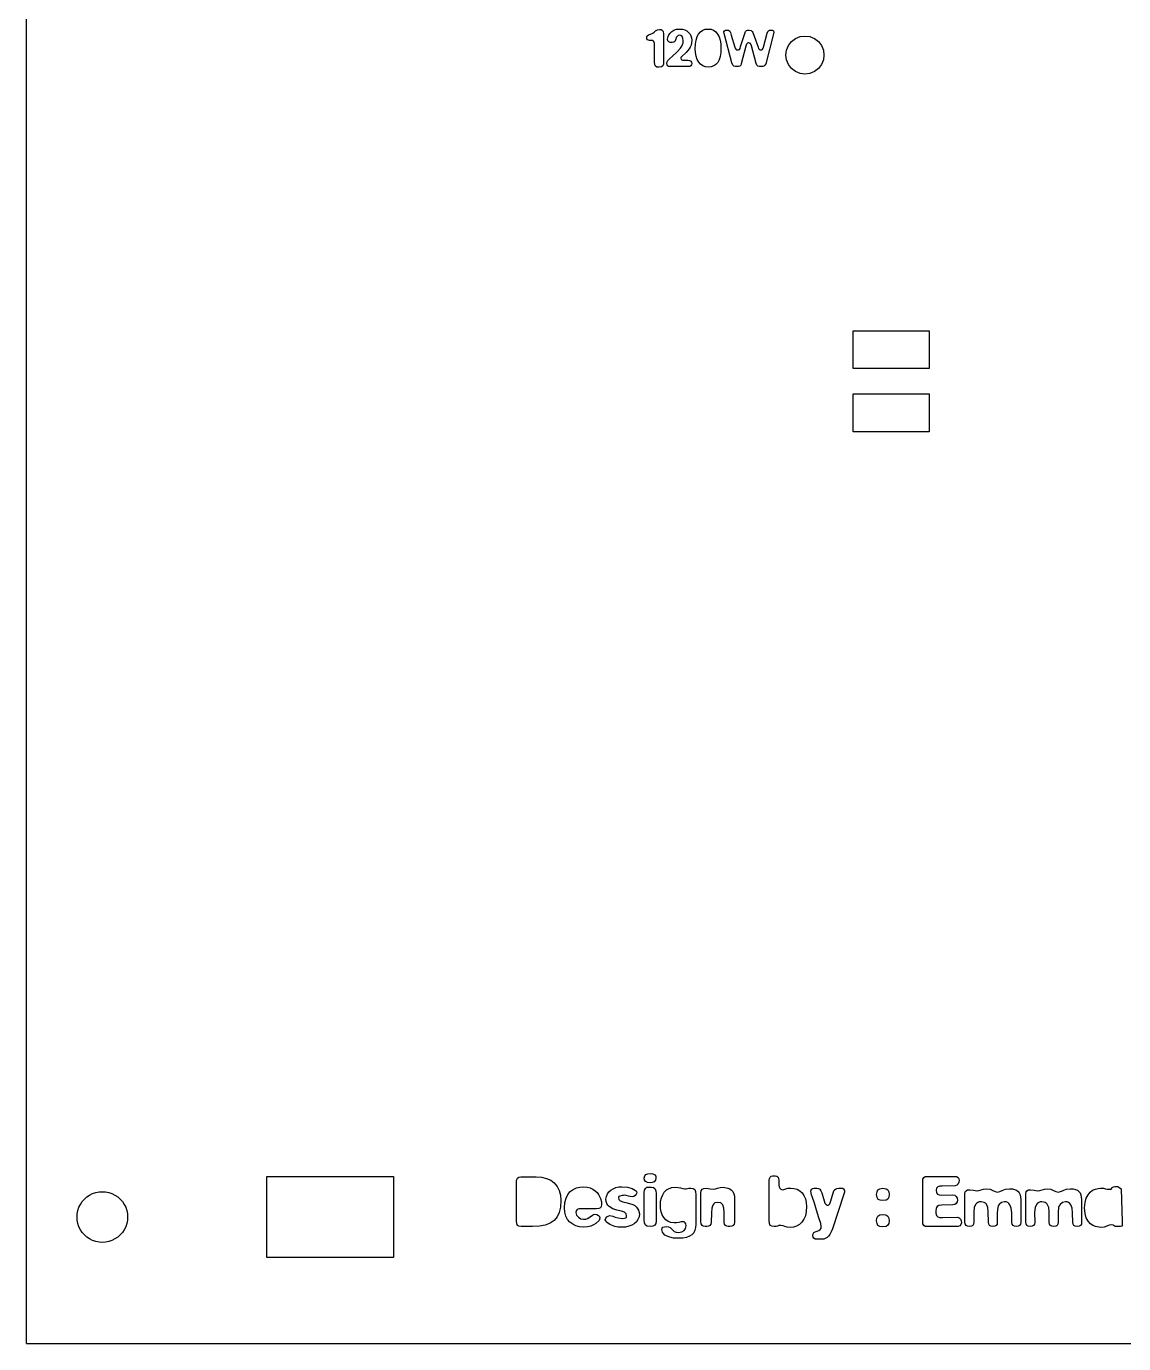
# Model space of a CAD drawing. Header units: metres. Extents: x 641 to 1235, y -1361 to -1021.
# Drawn here: x 663.9 to 750.5, y -1361 to -1257 of the extents above; entities that cross this region are included whole.
import ezdxf

# ---------------------------------------------------------------- set-up
doc = ezdxf.new("R2010")
doc.units = ezdxf.units.M

msp = doc.modelspace()

# ---------------------------------------------------------------- linework, layer by layer
at = {"layer": 'COMPONENT0'}
for p, q in [((702.58, -1348.22, 0), (702.6, -1348.07, 0)), ((702.58, -1351.35, 0), (702.58, -1348.22, 0)), ((702.6, -1348.07, 0), (702.66, -1347.96, 0)), ((702.66, -1347.96, 0), (702.76, -1347.89, 0)), ((702.76, -1347.89, 0), (702.91, -1347.87, 0)), ((702.91, -1347.87, 0), (704.12, -1347.87, 0)), ((704.12, -1347.87, 0), (704.56, -1347.9, 0)), ((704.56, -1347.9, 0), (704.95, -1347.99, 0)), ((704.95, -1347.99, 0), (705.28, -1348.14, 0)), ((705.28, -1348.14, 0), (705.56, -1348.35, 0)), ((712.67, -1347.97, 0), (712.7, -1347.79, 0)), ((712.69, -1348.11, 0), (712.67, -1347.97, 0)), ((712.77, -1348.23, 0), (712.69, -1348.11, 0)), ((712.7, -1347.79, 0), (712.8, -1347.68, 0)), ((712.91, -1348.3, 0), (712.77, -1348.23, 0)), ((712.8, -1347.68, 0), (712.95, -1347.62, 0)), ((712.95, -1347.62, 0), (713.12, -1347.6, 0)), ((713.12, -1347.6, 0), (713.34, -1347.62, 0)), ((713.46, -1348.25, 0), (713.3, -1348.31, 0)), ((713.34, -1347.62, 0), (713.49, -1347.7, 0)), ((713.56, -1348.14, 0), (713.46, -1348.25, 0)), ((713.49, -1347.7, 0), (713.57, -1347.81, 0)), ((713.59, -1347.95, 0), (713.56, -1348.14, 0)), ((713.57, -1347.81, 0), (713.59, -1347.95, 0)), ((722.53, -1348.14, 0), (722.55, -1348, 0)), ((722.53, -1351.32, 0), (722.53, -1348.14, 0)), ((722.55, -1348, 0), (722.6, -1347.88, 0)), ((722.6, -1347.88, 0), (722.69, -1347.81, 0)), ((722.69, -1347.81, 0), (722.82, -1347.78, 0)), ((722.82, -1347.78, 0), (723.01, -1347.78, 0)), ((723.01, -1347.78, 0), (723.13, -1347.8, 0)), ((723.13, -1347.8, 0), (723.22, -1347.87, 0)), ((723.22, -1347.87, 0), (723.28, -1347.98, 0)), ((723.28, -1347.98, 0), (723.3, -1348.14, 0)), ((723.3, -1348.14, 0), (723.3, -1348.53, 0)), ((734.66, -1348.21, 0), (734.68, -1348.04, 0)), ((734.66, -1351.39, 0), (734.66, -1348.21, 0)), ((734.68, -1348.04, 0), (734.75, -1347.92, 0)), ((734.75, -1347.92, 0), (734.85, -1347.85, 0)), ((734.85, -1347.85, 0), (735, -1347.83, 0)), ((735, -1347.83, 0), (737.18, -1347.83, 0)), ((737.18, -1347.83, 0), (737.34, -1347.85, 0)), ((737.34, -1347.85, 0), (737.45, -1347.91, 0)), ((737.45, -1347.91, 0), (737.51, -1348.01, 0)), ((737.51, -1348.01, 0), (737.54, -1348.14, 0)), ((737.54, -1348.14, 0), (737.52, -1348.29, 0)), ((705.56, -1348.35, 0), (705.79, -1348.62, 0)), ((705.79, -1348.62, 0), (705.95, -1348.95, 0)), ((705.95, -1348.95, 0), (706.04, -1349.32, 0)), ((706.04, -1349.32, 0), (706.07, -1349.74, 0)), ((706.49, -1349.54, 0), (706.64, -1349.26, 0)), ((706.64, -1349.26, 0), (706.82, -1349.03, 0)), ((706.82, -1349.03, 0), (707.05, -1348.86, 0)), ((707.05, -1348.86, 0), (707.3, -1348.74, 0)), ((707.3, -1348.74, 0), (707.57, -1348.68, 0)), ((707.57, -1348.68, 0), (707.85, -1348.65, 0)), ((707.85, -1348.65, 0), (708.15, -1348.67, 0)), ((708.15, -1348.67, 0), (708.4, -1348.74, 0)), ((708.4, -1348.74, 0), (708.61, -1348.84, 0)), ((708.61, -1348.84, 0), (708.79, -1348.96, 0)), ((708.79, -1348.96, 0), (708.94, -1349.1, 0)), ((708.94, -1349.1, 0), (709.05, -1349.26, 0)), ((709.05, -1349.26, 0), (709.2, -1349.57, 0)), ((709.67, -1349.42, 0), (709.75, -1349.22, 0)), ((709.75, -1349.22, 0), (709.87, -1349.05, 0)), ((709.87, -1349.05, 0), (710.03, -1348.91, 0)), ((710.03, -1348.91, 0), (710.22, -1348.8, 0)), ((710.22, -1348.8, 0), (710.43, -1348.72, 0)), ((710.43, -1348.72, 0), (710.66, -1348.66, 0)), ((710.66, -1348.66, 0), (710.9, -1348.65, 0)), ((710.9, -1348.65, 0), (711.34, -1348.69, 0)), ((711.07, -1349.32, 0), (711.01, -1349.33, 0)), ((711.24, -1349.35, 0), (711.07, -1349.32, 0)), ((711.34, -1348.69, 0), (711.72, -1348.79, 0)), ((711.72, -1348.79, 0), (711.97, -1348.94, 0)), ((712.03, -1349.24, 0), (711.95, -1349.34, 0)), ((711.97, -1348.94, 0), (712.05, -1349.03, 0)), ((712.07, -1349.12, 0), (712.03, -1349.24, 0)), ((712.05, -1349.03, 0), (712.07, -1349.12, 0)), ((712.67, -1349.09, 0), (712.69, -1348.91, 0)), ((712.67, -1351.28, 0), (712.67, -1349.09, 0)), ((712.69, -1348.91, 0), (712.76, -1348.78, 0)), ((712.76, -1348.78, 0), (712.88, -1348.69, 0)), ((712.88, -1348.69, 0), (713.02, -1348.67, 0)), ((713.12, -1348.33, 0), (712.91, -1348.3, 0)), ((713.02, -1348.67, 0), (713.23, -1348.67, 0)), ((713.3, -1348.31, 0), (713.12, -1348.33, 0)), ((713.23, -1348.67, 0), (713.39, -1348.7, 0)), ((713.39, -1348.7, 0), (713.51, -1348.79, 0)), ((713.51, -1348.79, 0), (713.58, -1348.96, 0)), ((713.58, -1348.96, 0), (713.61, -1349.18, 0)), ((713.61, -1349.18, 0), (713.61, -1351.37, 0)), ((714.02, -1349.52, 0), (714.12, -1349.28, 0)), ((714.12, -1349.28, 0), (714.25, -1349.07, 0)), ((714.25, -1349.07, 0), (714.41, -1348.9, 0)), ((714.41, -1348.9, 0), (714.62, -1348.78, 0)), ((714.62, -1348.78, 0), (714.85, -1348.7, 0)), ((714.85, -1348.7, 0), (715.12, -1348.67, 0)), ((715.12, -1348.67, 0), (715.34, -1348.7, 0)), ((715.34, -1348.7, 0), (715.54, -1348.74, 0)), ((715.54, -1348.74, 0), (715.72, -1348.79, 0)), ((715.72, -1348.79, 0), (715.87, -1348.81, 0)), ((715.87, -1348.81, 0), (715.98, -1348.8, 0)), ((715.98, -1348.8, 0), (716.08, -1348.78, 0)), ((716.08, -1348.78, 0), (716.19, -1348.76, 0)), ((716.19, -1348.76, 0), (716.34, -1348.75, 0)), ((716.34, -1348.75, 0), (716.53, -1348.78, 0)), ((716.53, -1348.78, 0), (716.65, -1348.86, 0)), ((716.65, -1348.86, 0), (716.71, -1349.02, 0)), ((716.71, -1349.02, 0), (716.73, -1349.28, 0)), ((716.73, -1349.28, 0), (716.73, -1351.6, 0)), ((717.14, -1349.11, 0), (717.16, -1348.96, 0)), ((717.14, -1351.43, 0), (717.14, -1349.11, 0)), ((717.16, -1348.96, 0), (717.24, -1348.85, 0)), ((717.24, -1348.85, 0), (717.37, -1348.79, 0)), ((717.37, -1348.79, 0), (717.55, -1348.76, 0)), ((717.55, -1348.76, 0), (717.86, -1348.81, 0)), ((717.86, -1348.81, 0), (718.12, -1348.85, 0)), ((718.12, -1348.85, 0), (718.3, -1348.82, 0)), ((718.3, -1348.82, 0), (718.46, -1348.77, 0)), ((718.46, -1348.77, 0), (718.65, -1348.72, 0)), ((718.65, -1348.72, 0), (718.91, -1348.69, 0)), ((718.91, -1348.69, 0), (719.27, -1348.75, 0)), ((719.27, -1348.75, 0), (719.42, -1348.81, 0)), ((719.42, -1348.81, 0), (719.55, -1348.91, 0)), ((719.55, -1348.91, 0), (719.66, -1349.03, 0)), ((719.66, -1349.03, 0), (719.74, -1349.2, 0)), ((719.74, -1349.2, 0), (719.78, -1349.4, 0)), ((723.3, -1348.53, 0), (723.32, -1348.65, 0)), ((723.32, -1348.65, 0), (723.37, -1348.77, 0)), ((723.37, -1348.77, 0), (723.44, -1348.85, 0)), ((723.44, -1348.85, 0), (723.55, -1348.88, 0)), ((723.55, -1348.88, 0), (723.69, -1348.86, 0)), ((723.69, -1348.86, 0), (723.84, -1348.82, 0)), ((723.84, -1348.82, 0), (724.01, -1348.77, 0)), ((724.01, -1348.77, 0), (724.23, -1348.75, 0)), ((724.23, -1348.75, 0), (724.49, -1348.78, 0)), ((724.49, -1348.78, 0), (724.73, -1348.85, 0)), ((724.73, -1348.85, 0), (724.95, -1348.97, 0)), ((724.95, -1348.97, 0), (725.13, -1349.13, 0)), ((725.13, -1349.13, 0), (725.28, -1349.34, 0)), ((725.83, -1349, 0), (725.87, -1348.85, 0)), ((725.88, -1349.29, 0), (725.83, -1349, 0)), ((725.87, -1348.85, 0), (725.97, -1348.78, 0)), ((725.95, -1349.5, 0), (725.88, -1349.29, 0)), ((725.97, -1348.78, 0), (726.09, -1348.76, 0)), ((726.09, -1348.76, 0), (726.3, -1348.76, 0)), ((726.3, -1348.76, 0), (726.43, -1348.78, 0)), ((726.43, -1348.78, 0), (726.54, -1348.85, 0)), ((726.54, -1348.85, 0), (726.62, -1348.97, 0)), ((726.62, -1348.97, 0), (726.68, -1349.13, 0)), ((726.68, -1349.13, 0), (726.88, -1349.77, 0)), ((727.4, -1349.76, 0), (727.62, -1349.06, 0)), ((728.46, -1349.16, 0), (727.53, -1351.97, 0)), ((727.62, -1349.06, 0), (727.67, -1348.93, 0)), ((727.67, -1348.93, 0), (727.76, -1348.84, 0)), ((727.76, -1348.84, 0), (727.87, -1348.78, 0)), ((727.87, -1348.78, 0), (728.03, -1348.76, 0)), ((728.03, -1348.76, 0), (728.23, -1348.76, 0)), ((728.23, -1348.76, 0), (728.32, -1348.77, 0)), ((728.32, -1348.77, 0), (728.41, -1348.82, 0)), ((728.41, -1348.82, 0), (728.46, -1348.89, 0)), ((728.46, -1348.89, 0), (728.48, -1348.97, 0)), ((728.48, -1349.08, 0), (728.46, -1349.16, 0)), ((728.48, -1348.97, 0), (728.48, -1349.08, 0)), ((731.02, -1349.26, 0), (731.05, -1349.04, 0)), ((731.05, -1349.5, 0), (731.02, -1349.26, 0)), ((731.05, -1349.04, 0), (731.12, -1348.89, 0)), ((731.12, -1348.89, 0), (731.27, -1348.8, 0)), ((731.27, -1348.8, 0), (731.51, -1348.76, 0)), ((731.51, -1348.76, 0), (731.76, -1348.8, 0)), ((731.76, -1348.8, 0), (731.9, -1348.89, 0)), ((731.9, -1348.89, 0), (731.97, -1349.04, 0)), ((731.97, -1349.04, 0), (732, -1349.26, 0)), ((732, -1349.26, 0), (731.97, -1349.47, 0)), ((735.75, -1348.75, 0), (735.71, -1348.93, 0)), ((735.71, -1348.93, 0), (735.74, -1349.12, 0)), ((735.74, -1349.12, 0), (735.82, -1349.23, 0)), ((735.86, -1348.65, 0), (735.75, -1348.75, 0)), ((735.82, -1349.23, 0), (735.95, -1349.29, 0)), ((736.01, -1348.6, 0), (735.86, -1348.65, 0)), ((735.95, -1349.29, 0), (736.15, -1349.31, 0)), ((736.2, -1348.59, 0), (736.01, -1348.6, 0)), ((736.15, -1349.31, 0), (737.04, -1349.29, 0)), ((737.21, -1348.57, 0), (736.2, -1348.59, 0)), ((737.04, -1349.29, 0), (737.19, -1349.32, 0)), ((737.19, -1349.32, 0), (737.31, -1349.42, 0)), ((737.36, -1348.53, 0), (737.21, -1348.57, 0)), ((737.46, -1348.43, 0), (737.36, -1348.53, 0)), ((737.52, -1348.29, 0), (737.46, -1348.43, 0)), ((737.99, -1349.19, 0), (738.02, -1349.06, 0)), ((737.99, -1351.44, 0), (737.99, -1349.19, 0)), ((738.02, -1349.06, 0), (738.09, -1348.96, 0)), ((738.09, -1348.96, 0), (738.2, -1348.9, 0)), ((738.2, -1348.9, 0), (738.37, -1348.88, 0)), ((738.37, -1348.88, 0), (738.66, -1348.92, 0)), ((738.66, -1348.92, 0), (738.92, -1348.96, 0)), ((738.92, -1348.96, 0), (739.1, -1348.94, 0)), ((739.1, -1348.94, 0), (739.28, -1348.88, 0)), ((739.28, -1348.88, 0), (739.47, -1348.83, 0)), ((739.47, -1348.83, 0), (739.69, -1348.81, 0)), ((739.69, -1348.81, 0), (739.98, -1348.85, 0)), ((739.98, -1348.85, 0), (740.19, -1348.94, 0)), ((740.19, -1348.94, 0), (740.37, -1349.03, 0)), ((740.37, -1349.03, 0), (740.56, -1349.08, 0)), ((740.56, -1349.08, 0), (740.74, -1349.03, 0)), ((740.74, -1349.03, 0), (740.94, -1348.94, 0)), ((740.94, -1348.94, 0), (741.19, -1348.85, 0)), ((741.19, -1348.85, 0), (741.52, -1348.81, 0)), ((741.52, -1348.81, 0), (741.74, -1348.82, 0)), ((741.74, -1348.82, 0), (741.92, -1348.86, 0)), ((741.92, -1348.86, 0), (742.07, -1348.93, 0)), ((742.07, -1348.93, 0), (742.19, -1349.02, 0)), ((742.19, -1349.02, 0), (742.28, -1349.14, 0)), ((742.28, -1349.14, 0), (742.35, -1349.29, 0)), ((742.35, -1349.29, 0), (742.4, -1349.66, 0)), ((742.8, -1349.19, 0), (742.82, -1349.06, 0)), ((742.8, -1351.44, 0), (742.8, -1349.19, 0)), ((742.82, -1349.06, 0), (742.89, -1348.96, 0)), ((742.89, -1348.96, 0), (743.01, -1348.9, 0)), ((743.01, -1348.9, 0), (743.18, -1348.88, 0)), ((743.18, -1348.88, 0), (743.47, -1348.92, 0)), ((743.47, -1348.92, 0), (743.73, -1348.96, 0)), ((743.73, -1348.96, 0), (743.91, -1348.94, 0)), ((743.91, -1348.94, 0), (744.09, -1348.88, 0)), ((744.09, -1348.88, 0), (744.27, -1348.83, 0)), ((744.27, -1348.83, 0), (744.5, -1348.81, 0)), ((744.5, -1348.81, 0), (744.78, -1348.85, 0)), ((744.78, -1348.85, 0), (745, -1348.94, 0)), ((745, -1348.94, 0), (745.18, -1349.03, 0)), ((745.18, -1349.03, 0), (745.37, -1349.08, 0)), ((745.37, -1349.08, 0), (745.55, -1349.03, 0)), ((745.55, -1349.03, 0), (745.75, -1348.94, 0)), ((745.75, -1348.94, 0), (746, -1348.85, 0)), ((746, -1348.85, 0), (746.33, -1348.81, 0)), ((746.33, -1348.81, 0), (746.54, -1348.82, 0)), ((746.54, -1348.82, 0), (746.73, -1348.86, 0)), ((746.73, -1348.86, 0), (746.88, -1348.93, 0)), ((746.88, -1348.93, 0), (747, -1349.02, 0)), ((747, -1349.02, 0), (747.09, -1349.14, 0)), ((747.09, -1349.14, 0), (747.16, -1349.29, 0)), ((747.16, -1349.29, 0), (747.21, -1349.66, 0)), ((747.58, -1349.55, 0), (747.72, -1349.28, 0)), ((747.72, -1349.28, 0), (747.89, -1349.07, 0)), ((747.89, -1349.07, 0), (748.08, -1348.92, 0)), ((748.08, -1348.92, 0), (748.3, -1348.83, 0)), ((748.3, -1348.83, 0), (748.51, -1348.78, 0)), ((748.51, -1348.78, 0), (748.7, -1348.76, 0)), ((748.7, -1348.76, 0), (748.93, -1348.77, 0)), ((748.93, -1348.77, 0), (749.1, -1348.81, 0)), ((749.1, -1348.81, 0), (749.24, -1348.84, 0)), ((749.24, -1348.84, 0), (749.38, -1348.85, 0)), ((749.38, -1348.85, 0), (749.49, -1348.85, 0)), ((749.49, -1348.85, 0), (749.55, -1348.83, 0)), ((749.55, -1348.83, 0), (749.59, -1348.75, 0)), ((749.59, -1348.75, 0), (749.63, -1348.7, 0)), ((749.63, -1348.7, 0), (749.74, -1348.65, 0)), ((749.74, -1348.65, 0), (749.84, -1348.64, 0)), ((749.84, -1348.64, 0), (750.08, -1348.64, 0)), ((750.08, -1348.64, 0), (750.15, -1348.67, 0)), ((750.15, -1348.67, 0), (750.25, -1348.75, 0)), ((750.25, -1348.75, 0), (750.33, -1348.81, 0)), ((750.33, -1348.81, 0), (750.4, -1351.42, 0)), ((706.04, -1350.25, 0), (705.95, -1350.68, 0)), ((706.07, -1349.74, 0), (706.04, -1350.25, 0)), ((706.36, -1350.31, 0), (706.39, -1349.89, 0)), ((706.39, -1350.66, 0), (706.36, -1350.31, 0)), ((706.39, -1349.89, 0), (706.49, -1349.54, 0)), ((709.08, -1350.36, 0), (708.9, -1350.38, 0)), ((709.2, -1350.31, 0), (709.08, -1350.36, 0)), ((709.2, -1349.57, 0), (709.28, -1349.85, 0)), ((709.27, -1350.21, 0), (709.2, -1350.31, 0)), ((709.29, -1350.04, 0), (709.27, -1350.21, 0)), ((709.28, -1349.85, 0), (709.29, -1350.04, 0)), ((709.64, -1349.64, 0), (709.67, -1349.42, 0)), ((709.66, -1349.82, 0), (709.64, -1349.64, 0)), ((709.71, -1349.97, 0), (709.66, -1349.82, 0)), ((709.79, -1350.1, 0), (709.71, -1349.97, 0)), ((709.89, -1350.21, 0), (709.79, -1350.1, 0)), ((710.17, -1350.38, 0), (709.89, -1350.21, 0)), ((710.65, -1349.43, 0), (710.63, -1349.5, 0)), ((710.63, -1349.5, 0), (710.66, -1349.65, 0)), ((710.73, -1349.38, 0), (710.65, -1349.43, 0)), ((710.66, -1349.65, 0), (710.77, -1349.76, 0)), ((710.92, -1349.33, 0), (710.73, -1349.38, 0)), ((710.77, -1349.76, 0), (710.98, -1349.84, 0)), ((711.01, -1349.33, 0), (710.92, -1349.33, 0)), ((710.98, -1349.84, 0), (711.32, -1349.91, 0)), ((711.41, -1349.39, 0), (711.24, -1349.35, 0)), ((711.32, -1349.91, 0), (711.76, -1350.05, 0)), ((711.55, -1349.43, 0), (711.41, -1349.39, 0)), ((711.71, -1349.45, 0), (711.55, -1349.43, 0)), ((711.83, -1349.42, 0), (711.71, -1349.45, 0)), ((711.76, -1350.05, 0), (711.93, -1350.14, 0)), ((711.95, -1349.34, 0), (711.83, -1349.42, 0)), ((711.93, -1350.14, 0), (712.06, -1350.25, 0)), ((712.06, -1350.25, 0), (712.22, -1350.5, 0)), ((713.94, -1350.1, 0), (713.96, -1349.8, 0)), ((713.96, -1350.37, 0), (713.94, -1350.1, 0)), ((713.96, -1349.8, 0), (714.02, -1349.52, 0)), ((718, -1350.35, 0), (717.97, -1350.72, 0)), ((718.09, -1350.09, 0), (718, -1350.35, 0)), ((718.17, -1350, 0), (718.09, -1350.09, 0)), ((718.25, -1349.93, 0), (718.17, -1350, 0)), ((718.48, -1349.88, 0), (718.25, -1349.93, 0)), ((718.7, -1349.93, 0), (718.48, -1349.88, 0)), ((718.86, -1350.08, 0), (718.7, -1349.93, 0)), ((718.95, -1350.33, 0), (718.86, -1350.08, 0)), ((718.98, -1350.69, 0), (718.95, -1350.33, 0)), ((719.78, -1349.4, 0), (719.8, -1349.63, 0)), ((719.8, -1349.63, 0), (719.8, -1351.46, 0)), ((725.28, -1349.34, 0), (725.39, -1349.59, 0)), ((725.39, -1349.59, 0), (725.46, -1349.88, 0)), ((725.46, -1349.88, 0), (725.49, -1350.22, 0)), ((725.49, -1350.22, 0), (725.46, -1350.61, 0)), ((726.1, -1349.95, 0), (725.95, -1349.5, 0)), ((726.28, -1350.51, 0), (726.1, -1349.95, 0)), ((726.88, -1349.77, 0), (726.94, -1349.94, 0)), ((726.94, -1349.94, 0), (727.02, -1350.04, 0)), ((727.02, -1350.04, 0), (727.1, -1350.09, 0)), ((727.1, -1350.09, 0), (727.18, -1350.1, 0)), ((727.18, -1350.1, 0), (727.25, -1350.07, 0)), ((727.25, -1350.07, 0), (727.31, -1349.99, 0)), ((727.31, -1349.99, 0), (727.4, -1349.76, 0)), ((731.14, -1349.65, 0), (731.05, -1349.5, 0)), ((731.29, -1349.72, 0), (731.14, -1349.65, 0)), ((731.51, -1349.74, 0), (731.29, -1349.72, 0)), ((731.76, -1349.71, 0), (731.51, -1349.74, 0)), ((731.9, -1349.62, 0), (731.76, -1349.71, 0)), ((731.97, -1349.47, 0), (731.9, -1349.62, 0)), ((735.73, -1350.34, 0), (735.7, -1350.57, 0)), ((735.81, -1350.2, 0), (735.73, -1350.34, 0)), ((735.94, -1350.13, 0), (735.81, -1350.2, 0)), ((736.15, -1350.1, 0), (735.94, -1350.13, 0)), ((737.04, -1350.08, 0), (736.15, -1350.1, 0)), ((737.19, -1350.05, 0), (737.04, -1350.08, 0)), ((737.31, -1349.97, 0), (737.19, -1350.05, 0)), ((737.31, -1349.42, 0), (737.38, -1349.55, 0)), ((737.38, -1349.85, 0), (737.31, -1349.97, 0)), ((737.38, -1349.55, 0), (737.41, -1349.7, 0)), ((737.41, -1349.7, 0), (737.38, -1349.85, 0)), ((738.72, -1350.3, 0), (738.69, -1350.65, 0)), ((738.83, -1350.04, 0), (738.72, -1350.3, 0)), ((738.92, -1349.95, 0), (738.83, -1350.04, 0)), ((739.02, -1349.88, 0), (738.92, -1349.95, 0)), ((739.13, -1349.84, 0), (739.02, -1349.88, 0)), ((739.27, -1349.83, 0), (739.13, -1349.84, 0)), ((739.52, -1349.88, 0), (739.27, -1349.83, 0)), ((739.61, -1349.94, 0), (739.52, -1349.88, 0)), ((739.69, -1350.03, 0), (739.61, -1349.94, 0)), ((739.8, -1350.28, 0), (739.69, -1350.03, 0)), ((739.83, -1350.61, 0), (739.8, -1350.28, 0)), ((740.58, -1350.3, 0), (740.54, -1350.68, 0)), ((740.63, -1350.16, 0), (740.58, -1350.3, 0)), ((740.7, -1350.04, 0), (740.63, -1350.16, 0)), ((740.89, -1349.89, 0), (740.7, -1350.04, 0)), ((741.12, -1349.84, 0), (740.89, -1349.89, 0)), ((741.25, -1349.85, 0), (741.12, -1349.84, 0)), ((741.37, -1349.9, 0), (741.25, -1349.85, 0)), ((741.46, -1349.97, 0), (741.37, -1349.9, 0)), ((741.54, -1350.07, 0), (741.46, -1349.97, 0)), ((741.65, -1350.34, 0), (741.54, -1350.07, 0)), ((741.69, -1350.72, 0), (741.65, -1350.34, 0)), ((742.4, -1349.66, 0), (742.4, -1351.48, 0)), ((743.53, -1350.3, 0), (743.49, -1350.65, 0)), ((743.64, -1350.04, 0), (743.53, -1350.3, 0)), ((743.72, -1349.95, 0), (743.64, -1350.04, 0)), ((743.82, -1349.88, 0), (743.72, -1349.95, 0)), ((743.94, -1349.84, 0), (743.82, -1349.88, 0)), ((744.08, -1349.83, 0), (743.94, -1349.84, 0)), ((744.33, -1349.88, 0), (744.08, -1349.83, 0)), ((744.42, -1349.94, 0), (744.33, -1349.88, 0)), ((744.5, -1350.03, 0), (744.42, -1349.94, 0)), ((744.61, -1350.28, 0), (744.5, -1350.03, 0)), ((744.64, -1350.61, 0), (744.61, -1350.28, 0)), ((745.39, -1350.3, 0), (745.35, -1350.68, 0)), ((745.44, -1350.16, 0), (745.39, -1350.3, 0)), ((745.51, -1350.04, 0), (745.44, -1350.16, 0)), ((745.7, -1349.89, 0), (745.51, -1350.04, 0)), ((745.93, -1349.84, 0), (745.7, -1349.89, 0)), ((746.06, -1349.85, 0), (745.93, -1349.84, 0)), ((746.17, -1349.9, 0), (746.06, -1349.85, 0)), ((746.27, -1349.97, 0), (746.17, -1349.9, 0)), ((746.35, -1350.07, 0), (746.27, -1349.97, 0)), ((746.46, -1350.34, 0), (746.35, -1350.07, 0)), ((746.49, -1350.72, 0), (746.46, -1350.34, 0)), ((747.21, -1349.66, 0), (747.21, -1351.48, 0)), ((747.45, -1350.32, 0), (747.48, -1349.89, 0)), ((747.48, -1350.75, 0), (747.45, -1350.32, 0)), ((747.48, -1349.89, 0), (747.58, -1349.55, 0)), ((702.6, -1351.57, 0), (702.58, -1351.35, 0)), ((705.55, -1351.32, 0), (705.24, -1351.53, 0)), ((705.79, -1351.03, 0), (705.55, -1351.32, 0)), ((705.95, -1350.68, 0), (705.79, -1351.03, 0)), ((706.48, -1350.97, 0), (706.39, -1350.66, 0)), ((706.61, -1351.23, 0), (706.48, -1350.97, 0)), ((706.79, -1351.44, 0), (706.61, -1351.23, 0)), ((707.29, -1350.55, 0), (707.26, -1350.68, 0)), ((707.26, -1350.68, 0), (707.32, -1350.88, 0)), ((707.37, -1350.45, 0), (707.29, -1350.55, 0)), ((707.32, -1350.88, 0), (707.46, -1351.05, 0)), ((707.5, -1350.4, 0), (707.37, -1350.45, 0)), ((707.46, -1351.05, 0), (707.65, -1351.17, 0)), ((707.68, -1350.38, 0), (707.5, -1350.4, 0)), ((707.65, -1351.17, 0), (707.87, -1351.22, 0)), ((708.63, -1350.38, 0), (707.68, -1350.38, 0)), ((707.87, -1351.22, 0), (708.05, -1351.2, 0)), ((708.05, -1351.2, 0), (708.18, -1351.16, 0)), ((708.18, -1351.16, 0), (708.39, -1351.02, 0)), ((708.39, -1351.02, 0), (708.57, -1350.88, 0)), ((708.57, -1350.88, 0), (708.66, -1350.83, 0)), ((708.9, -1350.38, 0), (708.63, -1350.38, 0)), ((708.66, -1350.83, 0), (708.77, -1350.81, 0)), ((708.77, -1350.81, 0), (708.91, -1350.84, 0)), ((709.09, -1351.31, 0), (708.85, -1351.54, 0)), ((708.91, -1350.84, 0), (709.04, -1350.91, 0)), ((709.04, -1350.91, 0), (709.13, -1351.01, 0)), ((709.16, -1351.12, 0), (709.09, -1351.31, 0)), ((709.13, -1351.01, 0), (709.16, -1351.12, 0)), ((709.59, -1351.26, 0), (709.62, -1351.13, 0)), ((709.62, -1351.35, 0), (709.59, -1351.26, 0)), ((709.62, -1351.13, 0), (709.71, -1351.03, 0)), ((709.68, -1351.44, 0), (709.62, -1351.35, 0)), ((709.71, -1351.03, 0), (709.82, -1350.96, 0)), ((709.82, -1350.96, 0), (709.95, -1350.93, 0)), ((709.95, -1350.93, 0), (710.17, -1350.97, 0)), ((710.51, -1350.49, 0), (710.17, -1350.38, 0)), ((710.17, -1350.97, 0), (710.37, -1351.04, 0)), ((710.37, -1351.04, 0), (710.61, -1351.11, 0)), ((710.86, -1350.58, 0), (710.51, -1350.49, 0)), ((710.61, -1351.11, 0), (710.95, -1351.15, 0)), ((711.1, -1350.66, 0), (710.86, -1350.58, 0)), ((710.95, -1351.15, 0), (711.11, -1351.13, 0)), ((711.23, -1350.78, 0), (711.1, -1350.66, 0)), ((711.11, -1351.13, 0), (711.21, -1351.1, 0)), ((711.21, -1351.1, 0), (711.25, -1351.04, 0)), ((711.27, -1350.95, 0), (711.23, -1350.78, 0)), ((711.25, -1351.04, 0), (711.27, -1350.95, 0)), ((712.17, -1351.24, 0), (712.05, -1351.42, 0)), ((712.25, -1351.03, 0), (712.17, -1351.24, 0)), ((712.22, -1350.5, 0), (712.28, -1350.79, 0)), ((712.28, -1350.79, 0), (712.25, -1351.03, 0)), ((712.69, -1351.51, 0), (712.67, -1351.28, 0)), ((713.61, -1351.37, 0), (713.58, -1351.56, 0)), ((714, -1350.63, 0), (713.96, -1350.37, 0)), ((714.09, -1350.87, 0), (714, -1350.63, 0)), ((714.2, -1351.08, 0), (714.09, -1350.87, 0)), ((714.36, -1351.25, 0), (714.2, -1351.08, 0)), ((714.54, -1351.38, 0), (714.36, -1351.25, 0)), ((714.77, -1351.47, 0), (714.54, -1351.38, 0)), ((717.97, -1350.72, 0), (717.96, -1351.46, 0)), ((718.98, -1351.46, 0), (718.98, -1350.69, 0)), ((722.55, -1351.56, 0), (722.53, -1351.32, 0)), ((725.27, -1351.22, 0), (725.11, -1351.45, 0)), ((725.39, -1350.94, 0), (725.27, -1351.22, 0)), ((725.46, -1350.61, 0), (725.39, -1350.94, 0)), ((726.46, -1351.09, 0), (726.28, -1350.51, 0)), ((726.6, -1351.55, 0), (726.46, -1351.09, 0)), ((731.02, -1351.33, 0), (731.04, -1351.12, 0)), ((731.05, -1351.55, 0), (731.02, -1351.33, 0)), ((731.04, -1351.12, 0), (731.12, -1350.97, 0)), ((731.12, -1350.97, 0), (731.26, -1350.87, 0)), ((731.26, -1350.87, 0), (731.5, -1350.84, 0)), ((731.5, -1350.84, 0), (731.75, -1350.87, 0)), ((731.75, -1350.87, 0), (731.9, -1350.96, 0)), ((731.9, -1350.96, 0), (731.97, -1351.12, 0)), ((731.97, -1351.12, 0), (732, -1351.33, 0)), ((732, -1351.33, 0), (731.97, -1351.54, 0)), ((734.68, -1351.58, 0), (734.66, -1351.39, 0)), ((735.7, -1350.57, 0), (735.7, -1350.74, 0)), ((735.7, -1350.74, 0), (735.74, -1350.92, 0)), ((735.74, -1350.92, 0), (735.84, -1351.03, 0)), ((735.84, -1351.03, 0), (736.01, -1351.07, 0)), ((736.01, -1351.07, 0), (736.22, -1351.08, 0)), ((736.22, -1351.08, 0), (737.38, -1351.06, 0)), ((737.38, -1351.06, 0), (737.53, -1351.09, 0)), ((737.53, -1351.09, 0), (737.63, -1351.2, 0)), ((737.63, -1351.2, 0), (737.69, -1351.34, 0)), ((737.69, -1351.34, 0), (737.71, -1351.5, 0)), ((738.69, -1350.65, 0), (738.7, -1351.48, 0)), ((739.85, -1351.48, 0), (739.83, -1350.61, 0)), ((740.54, -1350.68, 0), (740.55, -1351.48, 0)), ((741.7, -1351.48, 0), (741.69, -1350.72, 0)), ((743.49, -1350.65, 0), (743.51, -1351.48, 0)), ((744.65, -1351.48, 0), (744.64, -1350.61, 0)), ((745.35, -1350.68, 0), (745.36, -1351.48, 0)), ((746.51, -1351.48, 0), (746.49, -1350.72, 0)), ((747.58, -1351.09, 0), (747.48, -1350.75, 0)), ((747.72, -1351.36, 0), (747.58, -1351.09, 0)), ((747.9, -1351.57, 0), (747.72, -1351.36, 0)), ((702.66, -1351.71, 0), (702.6, -1351.57, 0)), ((702.77, -1351.77, 0), (702.66, -1351.71, 0)), ((702.93, -1351.8, 0), (702.77, -1351.77, 0)), ((703.85, -1351.8, 0), (702.93, -1351.8, 0)), ((704.39, -1351.77, 0), (703.85, -1351.8, 0)), ((704.85, -1351.68, 0), (704.39, -1351.77, 0)), ((705.24, -1351.53, 0), (704.85, -1351.68, 0)), ((707.01, -1351.61, 0), (706.79, -1351.44, 0)), ((707.27, -1351.73, 0), (707.01, -1351.61, 0)), ((707.55, -1351.81, 0), (707.27, -1351.73, 0)), ((707.86, -1351.83, 0), (707.55, -1351.81, 0)), ((708.17, -1351.81, 0), (707.86, -1351.83, 0)), ((708.44, -1351.75, 0), (708.17, -1351.81, 0)), ((708.66, -1351.65, 0), (708.44, -1351.75, 0)), ((708.85, -1351.54, 0), (708.66, -1351.65, 0)), ((709.94, -1351.63, 0), (709.68, -1351.44, 0)), ((710.35, -1351.79, 0), (709.94, -1351.63, 0)), ((710.61, -1351.83, 0), (710.35, -1351.79, 0)), ((710.9, -1351.85, 0), (710.61, -1351.83, 0)), ((711.18, -1351.83, 0), (710.9, -1351.85, 0)), ((711.45, -1351.77, 0), (711.18, -1351.83, 0)), ((711.68, -1351.69, 0), (711.45, -1351.77, 0)), ((711.88, -1351.57, 0), (711.68, -1351.69, 0)), ((712.05, -1351.42, 0), (711.88, -1351.57, 0)), ((712.75, -1351.67, 0), (712.69, -1351.51, 0)), ((712.89, -1351.76, 0), (712.75, -1351.67, 0)), ((713.14, -1351.8, 0), (712.89, -1351.76, 0)), ((713.34, -1351.77, 0), (713.14, -1351.8, 0)), ((713.49, -1351.69, 0), (713.34, -1351.77, 0)), ((713.58, -1351.56, 0), (713.49, -1351.69, 0)), ((714.04, -1352.03, 0), (714.07, -1351.92, 0)), ((714.1, -1352.23, 0), (714.04, -1352.03, 0)), ((714.07, -1351.92, 0), (714.14, -1351.85, 0)), ((714.18, -1352.35, 0), (714.1, -1352.23, 0)), ((714.14, -1351.85, 0), (714.27, -1351.81, 0)), ((714.3, -1352.46, 0), (714.18, -1352.35, 0)), ((714.27, -1351.81, 0), (714.43, -1351.79, 0)), ((714.43, -1351.79, 0), (714.59, -1351.81, 0)), ((714.59, -1351.81, 0), (714.7, -1351.86, 0)), ((714.7, -1351.86, 0), (714.86, -1352.03, 0)), ((715.03, -1351.5, 0), (714.77, -1351.47, 0)), ((714.86, -1352.03, 0), (715.04, -1352.19, 0)), ((715.21, -1351.49, 0), (715.03, -1351.5, 0)), ((715.04, -1352.19, 0), (715.18, -1352.24, 0)), ((715.18, -1352.24, 0), (715.38, -1352.26, 0)), ((715.4, -1351.46, 0), (715.21, -1351.49, 0)), ((715.38, -1352.26, 0), (715.62, -1352.22, 0)), ((715.58, -1351.43, 0), (715.4, -1351.46, 0)), ((715.69, -1351.42, 0), (715.58, -1351.43, 0)), ((715.62, -1352.22, 0), (715.81, -1352.11, 0)), ((715.82, -1351.43, 0), (715.69, -1351.42, 0)), ((715.81, -1352.11, 0), (715.93, -1351.94, 0)), ((715.9, -1351.49, 0), (715.82, -1351.43, 0)), ((715.95, -1351.59, 0), (715.9, -1351.49, 0)), ((715.93, -1351.94, 0), (715.97, -1351.73, 0)), ((715.97, -1351.73, 0), (715.95, -1351.59, 0)), ((716.43, -1352.44, 0), (716.24, -1352.56, 0)), ((716.57, -1352.28, 0), (716.43, -1352.44, 0)), ((716.66, -1352.09, 0), (716.57, -1352.28, 0)), ((716.71, -1351.86, 0), (716.66, -1352.09, 0)), ((716.73, -1351.6, 0), (716.71, -1351.86, 0)), ((717.16, -1351.59, 0), (717.14, -1351.43, 0)), ((717.23, -1351.7, 0), (717.16, -1351.59, 0)), ((717.33, -1351.77, 0), (717.23, -1351.7, 0)), ((717.47, -1351.79, 0), (717.33, -1351.77, 0)), ((717.6, -1351.79, 0), (717.47, -1351.79, 0)), ((717.74, -1351.77, 0), (717.6, -1351.79, 0)), ((717.85, -1351.71, 0), (717.74, -1351.77, 0)), ((717.93, -1351.61, 0), (717.85, -1351.71, 0)), ((717.96, -1351.46, 0), (717.93, -1351.61, 0)), ((719, -1351.61, 0), (718.98, -1351.46, 0)), ((719.07, -1351.71, 0), (719, -1351.61, 0)), ((719.18, -1351.77, 0), (719.07, -1351.71, 0)), ((719.3, -1351.79, 0), (719.18, -1351.77, 0)), ((719.43, -1351.79, 0), (719.3, -1351.79, 0)), ((719.57, -1351.77, 0), (719.43, -1351.79, 0)), ((719.69, -1351.71, 0), (719.57, -1351.77, 0)), ((719.77, -1351.61, 0), (719.69, -1351.71, 0)), ((719.8, -1351.46, 0), (719.77, -1351.61, 0)), ((722.62, -1351.7, 0), (722.55, -1351.56, 0)), ((722.74, -1351.77, 0), (722.62, -1351.7, 0)), ((722.93, -1351.79, 0), (722.74, -1351.77, 0)), ((723.09, -1351.78, 0), (722.93, -1351.79, 0)), ((723.19, -1351.75, 0), (723.09, -1351.78, 0)), ((723.29, -1351.72, 0), (723.19, -1351.75, 0)), ((723.46, -1351.71, 0), (723.29, -1351.72, 0)), ((723.63, -1351.73, 0), (723.46, -1351.71, 0)), ((723.77, -1351.78, 0), (723.63, -1351.73, 0)), ((723.94, -1351.84, 0), (723.77, -1351.78, 0)), ((724.2, -1351.86, 0), (723.94, -1351.84, 0)), ((724.46, -1351.83, 0), (724.2, -1351.86, 0)), ((724.7, -1351.76, 0), (724.46, -1351.83, 0)), ((724.92, -1351.63, 0), (724.7, -1351.76, 0)), ((725.11, -1351.45, 0), (724.92, -1351.63, 0)), ((725.97, -1352.49, 0), (726, -1352.36, 0)), ((726, -1352.36, 0), (726.06, -1352.27, 0)), ((726.06, -1352.27, 0), (726.17, -1352.2, 0)), ((726.17, -1352.2, 0), (726.31, -1352.16, 0)), ((726.31, -1352.16, 0), (726.46, -1352.11, 0)), ((726.46, -1352.11, 0), (726.57, -1352.02, 0)), ((726.57, -1352.02, 0), (726.63, -1351.91, 0)), ((726.65, -1351.8, 0), (726.6, -1351.55, 0)), ((726.63, -1351.91, 0), (726.65, -1351.8, 0)), ((727.33, -1352.41, 0), (727.22, -1352.56, 0)), ((727.44, -1352.22, 0), (727.33, -1352.41, 0)), ((727.53, -1351.97, 0), (727.44, -1352.22, 0)), ((731.12, -1351.7, 0), (731.05, -1351.55, 0)), ((731.27, -1351.79, 0), (731.12, -1351.7, 0)), ((731.51, -1351.81, 0), (731.27, -1351.79, 0)), ((731.76, -1351.78, 0), (731.51, -1351.81, 0)), ((731.9, -1351.69, 0), (731.76, -1351.78, 0)), ((731.97, -1351.54, 0), (731.9, -1351.69, 0)), ((734.75, -1351.71, 0), (734.68, -1351.58, 0)), ((734.86, -1351.78, 0), (734.75, -1351.71, 0)), ((735.02, -1351.8, 0), (734.86, -1351.78, 0)), ((737.27, -1351.8, 0), (735.02, -1351.8, 0)), ((737.46, -1351.78, 0), (737.27, -1351.8, 0)), ((737.6, -1351.73, 0), (737.46, -1351.78, 0)), ((737.68, -1351.63, 0), (737.6, -1351.73, 0)), ((737.71, -1351.5, 0), (737.68, -1351.63, 0)), ((738.02, -1351.59, 0), (737.99, -1351.44, 0)), ((738.08, -1351.7, 0), (738.02, -1351.59, 0)), ((738.19, -1351.76, 0), (738.08, -1351.7, 0)), ((738.35, -1351.79, 0), (738.19, -1351.76, 0)), ((738.5, -1351.77, 0), (738.35, -1351.79, 0)), ((738.61, -1351.71, 0), (738.5, -1351.77, 0)), ((738.68, -1351.61, 0), (738.61, -1351.71, 0)), ((738.7, -1351.48, 0), (738.68, -1351.61, 0)), ((739.87, -1351.61, 0), (739.85, -1351.48, 0)), ((739.93, -1351.71, 0), (739.87, -1351.61, 0)), ((740.04, -1351.77, 0), (739.93, -1351.71, 0)), ((740.2, -1351.79, 0), (740.04, -1351.77, 0)), ((740.35, -1351.77, 0), (740.2, -1351.79, 0)), ((740.46, -1351.71, 0), (740.35, -1351.77, 0)), ((740.53, -1351.61, 0), (740.46, -1351.71, 0)), ((740.55, -1351.48, 0), (740.53, -1351.61, 0)), ((741.72, -1351.61, 0), (741.7, -1351.48, 0)), ((741.79, -1351.71, 0), (741.72, -1351.61, 0)), ((741.9, -1351.77, 0), (741.79, -1351.71, 0)), ((742.05, -1351.79, 0), (741.9, -1351.77, 0)), ((742.2, -1351.77, 0), (742.05, -1351.79, 0)), ((742.31, -1351.71, 0), (742.2, -1351.77, 0)), ((742.38, -1351.61, 0), (742.31, -1351.71, 0)), ((742.4, -1351.48, 0), (742.38, -1351.61, 0)), ((742.82, -1351.59, 0), (742.8, -1351.44, 0)), ((742.89, -1351.7, 0), (742.82, -1351.59, 0)), ((743, -1351.76, 0), (742.89, -1351.7, 0)), ((743.15, -1351.79, 0), (743, -1351.76, 0)), ((743.31, -1351.77, 0), (743.15, -1351.79, 0)), ((743.42, -1351.71, 0), (743.31, -1351.77, 0)), ((743.48, -1351.61, 0), (743.42, -1351.71, 0)), ((743.51, -1351.48, 0), (743.48, -1351.61, 0)), ((744.68, -1351.61, 0), (744.65, -1351.48, 0)), ((744.74, -1351.71, 0), (744.68, -1351.61, 0)), ((744.85, -1351.77, 0), (744.74, -1351.71, 0)), ((745.01, -1351.79, 0), (744.85, -1351.77, 0)), ((745.16, -1351.77, 0), (745.01, -1351.79, 0)), ((745.27, -1351.71, 0), (745.16, -1351.77, 0)), ((745.34, -1351.61, 0), (745.27, -1351.71, 0)), ((745.36, -1351.48, 0), (745.34, -1351.61, 0)), ((746.53, -1351.61, 0), (746.51, -1351.48, 0)), ((746.59, -1351.71, 0), (746.53, -1351.61, 0)), ((746.7, -1351.77, 0), (746.59, -1351.71, 0)), ((746.86, -1351.79, 0), (746.7, -1351.77, 0)), ((747.01, -1351.77, 0), (746.86, -1351.79, 0)), ((747.12, -1351.71, 0), (747.01, -1351.77, 0)), ((747.19, -1351.61, 0), (747.12, -1351.71, 0)), ((747.21, -1351.48, 0), (747.19, -1351.61, 0)), ((748.1, -1351.71, 0), (747.9, -1351.57, 0)), ((748.31, -1351.8, 0), (748.1, -1351.71, 0)), ((748.72, -1351.87, 0), (748.31, -1351.8, 0)), ((748.99, -1351.84, 0), (748.72, -1351.87, 0)), ((749.21, -1351.76, 0), (748.99, -1351.84, 0)), ((749.39, -1351.69, 0), (749.21, -1351.76, 0)), ((749.59, -1351.66, 0), (749.39, -1351.69, 0)), ((749.7, -1351.68, 0), (749.59, -1351.66, 0)), ((749.77, -1351.73, 0), (749.7, -1351.68, 0)), ((749.85, -1351.78, 0), (749.77, -1351.73, 0)), ((750.02, -1351.8, 0), (749.85, -1351.78, 0)), ((750.28, -1351.79, 0), (750.02, -1351.8, 0)), ((750.4, -1351.76, 0), (750.28, -1351.79, 0)), ((750.4, -1351.42, 0), (750.41, -1351.65, 0)), ((750.41, -1351.65, 0), (750.4, -1351.76, 0)), ((714.47, -1352.56, 0), (714.3, -1352.46, 0)), ((714.69, -1352.64, 0), (714.47, -1352.56, 0)), ((714.98, -1352.7, 0), (714.69, -1352.64, 0)), ((715.33, -1352.72, 0), (714.98, -1352.7, 0)), ((715.7, -1352.7, 0), (715.33, -1352.72, 0)), ((716, -1352.65, 0), (715.7, -1352.7, 0)), ((716.24, -1352.56, 0), (716, -1352.65, 0)), ((726, -1352.62, 0), (725.97, -1352.49, 0)), ((726.06, -1352.72, 0), (726, -1352.62, 0)), ((726.16, -1352.78, 0), (726.06, -1352.72, 0)), ((726.29, -1352.8, 0), (726.16, -1352.78, 0)), ((726.58, -1352.8, 0), (726.29, -1352.8, 0)), ((726.84, -1352.78, 0), (726.58, -1352.8, 0)), ((727.1, -1352.66, 0), (726.84, -1352.78, 0)), ((727.22, -1352.56, 0), (727.1, -1352.66, 0))]:
    msp.add_line(p, q, dxfattribs=at)
at = {"layer": 'COMPONENT2'}
for p, q in [((712.87, -1257.81, 0), (712.9, -1257.75, 0)), ((712.9, -1257.75, 0), (713.01, -1257.67, 0)), ((713.01, -1257.67, 0), (713.17, -1257.61, 0)), ((713.17, -1257.61, 0), (713.35, -1257.54, 0)), ((713.35, -1257.54, 0), (713.45, -1257.46, 0)), ((713.45, -1257.46, 0), (713.56, -1257.37, 0)), ((713.56, -1257.37, 0), (713.7, -1257.28, 0)), ((713.7, -1257.28, 0), (713.88, -1257.25, 0)), ((713.88, -1257.25, 0), (713.99, -1257.26, 0)), ((713.99, -1257.26, 0), (714.07, -1257.3, 0)), ((714.07, -1257.3, 0), (714.12, -1257.35, 0)), ((714.12, -1257.35, 0), (714.16, -1257.43, 0)), ((714.16, -1257.43, 0), (714.19, -1257.6, 0)), ((714.19, -1257.6, 0), (714.19, -1257.8, 0)), ((714.55, -1257.81, 0), (714.61, -1257.68, 0)), ((714.61, -1257.68, 0), (714.71, -1257.55, 0)), ((714.71, -1257.55, 0), (714.83, -1257.42, 0)), ((714.83, -1257.42, 0), (715, -1257.32, 0)), ((715, -1257.32, 0), (715.21, -1257.24, 0)), ((715.21, -1257.24, 0), (715.47, -1257.22, 0)), ((715.34, -1257.73, 0), (715.26, -1257.8, 0)), ((715.45, -1257.71, 0), (715.34, -1257.73, 0)), ((715.55, -1257.73, 0), (715.45, -1257.71, 0)), ((715.47, -1257.22, 0), (715.69, -1257.24, 0)), ((715.65, -1257.81, 0), (715.55, -1257.73, 0)), ((715.69, -1257.24, 0), (715.88, -1257.29, 0)), ((715.88, -1257.29, 0), (716.04, -1257.37, 0)), ((716.04, -1257.37, 0), (716.17, -1257.48, 0)), ((716.17, -1257.48, 0), (716.28, -1257.61, 0)), ((716.28, -1257.61, 0), (716.35, -1257.76, 0)), ((716.35, -1257.76, 0), (716.4, -1257.92, 0)), ((716.84, -1257.82, 0), (716.96, -1257.61, 0)), ((716.96, -1257.61, 0), (717.1, -1257.44, 0)), ((717.1, -1257.44, 0), (717.28, -1257.31, 0)), ((717.28, -1257.31, 0), (717.48, -1257.24, 0)), ((717.48, -1257.24, 0), (717.71, -1257.22, 0)), ((717.71, -1257.22, 0), (717.94, -1257.24, 0)), ((717.94, -1257.24, 0), (718.13, -1257.32, 0)), ((718.13, -1257.32, 0), (718.31, -1257.45, 0)), ((718.31, -1257.45, 0), (718.45, -1257.62, 0)), ((718.45, -1257.62, 0), (718.57, -1257.83, 0)), ((718.96, -1257.44, 0), (719, -1257.37, 0)), ((718.98, -1257.56, 0), (718.96, -1257.44, 0)), ((719.59, -1259.9, 0), (718.98, -1257.56, 0)), ((719, -1257.37, 0), (719.07, -1257.32, 0)), ((719.07, -1257.32, 0), (719.19, -1257.31, 0)), ((719.19, -1257.31, 0), (719.33, -1257.32, 0)), ((719.33, -1257.32, 0), (719.42, -1257.38, 0)), ((719.42, -1257.38, 0), (719.48, -1257.5, 0)), ((719.48, -1257.5, 0), (719.53, -1257.7, 0)), ((719.53, -1257.7, 0), (719.82, -1258.64, 0)), ((720.27, -1258.6, 0), (720.6, -1257.56, 0)), ((720.6, -1257.56, 0), (720.66, -1257.42, 0)), ((720.66, -1257.42, 0), (720.73, -1257.34, 0)), ((720.73, -1257.34, 0), (720.82, -1257.31, 0)), ((720.82, -1257.31, 0), (720.94, -1257.31, 0)), ((720.94, -1257.31, 0), (721.12, -1257.34, 0)), ((721.12, -1257.34, 0), (721.2, -1257.4, 0)), ((721.2, -1257.4, 0), (721.25, -1257.5, 0)), ((721.25, -1257.5, 0), (721.65, -1258.65, 0)), ((722.08, -1258.64, 0), (722.38, -1257.54, 0)), ((722.88, -1257.59, 0), (722.26, -1259.96, 0)), ((722.38, -1257.54, 0), (722.42, -1257.42, 0)), ((722.42, -1257.42, 0), (722.49, -1257.35, 0)), ((722.49, -1257.35, 0), (722.57, -1257.32, 0)), ((722.57, -1257.32, 0), (722.69, -1257.31, 0)), ((722.69, -1257.31, 0), (722.8, -1257.32, 0)), ((722.8, -1257.32, 0), (722.87, -1257.37, 0)), ((722.87, -1257.37, 0), (722.9, -1257.46, 0)), ((722.9, -1257.46, 0), (722.88, -1257.59, 0)), ((712.86, -1257.88, 0), (712.87, -1257.81, 0)), ((712.88, -1258, 0), (712.86, -1257.88, 0)), ((712.93, -1258.07, 0), (712.88, -1258, 0)), ((713.08, -1258.12, 0), (712.93, -1258.07, 0)), ((713.25, -1258.12, 0), (713.08, -1258.12, 0)), ((713.33, -1258.13, 0), (713.25, -1258.12, 0)), ((713.39, -1258.17, 0), (713.33, -1258.13, 0)), ((713.45, -1258.25, 0), (713.39, -1258.17, 0)), ((713.47, -1258.34, 0), (713.45, -1258.25, 0)), ((713.48, -1258.55, 0), (713.47, -1258.34, 0)), ((713.48, -1259.82, 0), (713.48, -1258.55, 0)), ((714.19, -1257.8, 0), (714.19, -1259.77, 0)), ((714.51, -1258.03, 0), (714.55, -1257.81, 0)), ((714.53, -1258.14, 0), (714.51, -1258.03, 0)), ((714.6, -1258.22, 0), (714.53, -1258.14, 0)), ((714.71, -1258.27, 0), (714.6, -1258.22, 0)), ((714.87, -1258.28, 0), (714.71, -1258.27, 0)), ((714.99, -1258.26, 0), (714.87, -1258.28, 0)), ((715.07, -1258.2, 0), (714.99, -1258.26, 0)), ((715.12, -1258.11, 0), (715.07, -1258.2, 0)), ((715.15, -1258.01, 0), (715.12, -1258.11, 0)), ((715.19, -1257.89, 0), (715.15, -1258.01, 0)), ((715.26, -1257.8, 0), (715.19, -1257.89, 0)), ((715.26, -1259.03, 0), (715.53, -1258.73, 0)), ((715.53, -1258.73, 0), (715.63, -1258.58, 0)), ((715.63, -1258.58, 0), (715.69, -1258.44, 0)), ((715.72, -1257.94, 0), (715.65, -1257.81, 0)), ((715.69, -1258.44, 0), (715.73, -1258.3, 0)), ((715.75, -1258.15, 0), (715.72, -1257.94, 0)), ((715.73, -1258.3, 0), (715.75, -1258.15, 0)), ((716.22, -1258.79, 0), (715.97, -1259.07, 0)), ((716.3, -1258.64, 0), (716.22, -1258.79, 0)), ((716.37, -1258.48, 0), (716.3, -1258.64, 0)), ((716.4, -1258.3, 0), (716.37, -1258.48, 0)), ((716.4, -1257.92, 0), (716.42, -1258.1, 0)), ((716.42, -1258.1, 0), (716.4, -1258.3, 0)), ((716.69, -1258.77, 0), (716.71, -1258.41, 0)), ((716.71, -1259.08, 0), (716.69, -1258.77, 0)), ((716.71, -1258.41, 0), (716.76, -1258.09, 0)), ((716.76, -1258.09, 0), (716.84, -1257.82, 0)), ((718.57, -1257.83, 0), (718.65, -1258.09, 0)), ((718.65, -1258.09, 0), (718.7, -1258.38, 0)), ((718.7, -1258.38, 0), (718.72, -1258.7, 0)), ((718.72, -1258.7, 0), (718.71, -1259.06, 0)), ((719.82, -1258.64, 0), (719.85, -1258.74, 0)), ((719.85, -1258.74, 0), (719.9, -1258.81, 0)), ((719.9, -1258.81, 0), (719.96, -1258.86, 0)), ((720.18, -1258.83, 0), (720.23, -1258.75, 0)), ((720.23, -1258.75, 0), (720.27, -1258.6, 0)), ((720.7, -1258.56, 0), (720.32, -1259.97, 0)), ((720.75, -1258.42, 0), (720.7, -1258.56, 0)), ((720.82, -1258.34, 0), (720.75, -1258.42, 0)), ((720.88, -1258.32, 0), (720.82, -1258.34, 0)), ((720.92, -1258.31, 0), (720.88, -1258.32, 0)), ((720.99, -1258.33, 0), (720.92, -1258.31, 0)), ((721.05, -1258.37, 0), (720.99, -1258.33, 0)), ((721.14, -1258.55, 0), (721.05, -1258.37, 0)), ((721.51, -1259.95, 0), (721.14, -1258.55, 0)), ((721.65, -1258.65, 0), (721.68, -1258.75, 0)), ((721.68, -1258.75, 0), (721.74, -1258.82, 0)), ((721.74, -1258.82, 0), (721.8, -1258.86, 0)), ((721.93, -1258.86, 0), (722, -1258.81, 0)), ((722, -1258.81, 0), (722.05, -1258.74, 0)), ((722.05, -1258.74, 0), (722.08, -1258.64, 0)), ((713.5, -1260.04, 0), (713.48, -1259.82, 0)), ((714.19, -1259.77, 0), (714.18, -1259.99, 0)), ((714.46, -1259.94, 0), (714.47, -1259.8, 0)), ((714.47, -1259.8, 0), (714.52, -1259.69, 0)), ((714.52, -1259.69, 0), (714.65, -1259.56, 0)), ((714.65, -1259.56, 0), (714.89, -1259.36, 0)), ((714.89, -1259.36, 0), (715.26, -1259.03, 0)), ((715.56, -1259.46, 0), (715.55, -1259.53, 0)), ((715.55, -1259.53, 0), (715.58, -1259.62, 0)), ((715.63, -1259.38, 0), (715.56, -1259.46, 0)), ((715.58, -1259.62, 0), (715.68, -1259.67, 0)), ((715.97, -1259.07, 0), (715.63, -1259.38, 0)), ((715.68, -1259.67, 0), (715.86, -1259.68, 0)), ((715.86, -1259.68, 0), (716.1, -1259.68, 0)), ((716.1, -1259.68, 0), (716.25, -1259.7, 0)), ((716.25, -1259.7, 0), (716.35, -1259.76, 0)), ((716.35, -1259.76, 0), (716.4, -1259.84, 0)), ((716.4, -1259.84, 0), (716.42, -1259.93, 0)), ((716.76, -1259.37, 0), (716.71, -1259.08, 0)), ((716.85, -1259.62, 0), (716.76, -1259.37, 0)), ((716.97, -1259.83, 0), (716.85, -1259.62, 0)), ((717.12, -1259.99, 0), (716.97, -1259.83, 0)), ((718.47, -1259.85, 0), (718.32, -1260.01, 0)), ((718.58, -1259.64, 0), (718.47, -1259.85, 0)), ((718.66, -1259.38, 0), (718.58, -1259.64, 0)), ((718.71, -1259.06, 0), (718.66, -1259.38, 0)), ((719.96, -1258.86, 0), (720.02, -1258.87, 0)), ((720.02, -1258.87, 0), (720.12, -1258.87, 0)), ((720.12, -1258.87, 0), (720.18, -1258.83, 0)), ((721.8, -1258.86, 0), (721.87, -1258.87, 0)), ((721.87, -1258.87, 0), (721.93, -1258.86, 0)), ((713.56, -1260.16, 0), (713.5, -1260.04, 0)), ((713.67, -1260.22, 0), (713.56, -1260.16, 0)), ((713.84, -1260.24, 0), (713.67, -1260.22, 0)), ((714.02, -1260.21, 0), (713.84, -1260.24, 0)), ((714.13, -1260.13, 0), (714.02, -1260.21, 0)), ((714.18, -1259.99, 0), (714.13, -1260.13, 0)), ((714.47, -1260.04, 0), (714.46, -1259.94, 0)), ((714.52, -1260.12, 0), (714.47, -1260.04, 0)), ((714.59, -1260.17, 0), (714.52, -1260.12, 0)), ((714.69, -1260.18, 0), (714.59, -1260.17, 0)), ((716.15, -1260.18, 0), (714.69, -1260.18, 0)), ((716.26, -1260.17, 0), (716.15, -1260.18, 0)), ((716.34, -1260.13, 0), (716.26, -1260.17, 0)), ((716.4, -1260.05, 0), (716.34, -1260.13, 0)), ((716.42, -1259.93, 0), (716.4, -1260.05, 0)), ((717.29, -1260.12, 0), (717.12, -1259.99, 0)), ((717.49, -1260.2, 0), (717.29, -1260.12, 0)), ((717.7, -1260.22, 0), (717.49, -1260.2, 0)), ((717.94, -1260.2, 0), (717.7, -1260.22, 0)), ((718.15, -1260.13, 0), (717.94, -1260.2, 0)), ((718.32, -1260.01, 0), (718.15, -1260.13, 0)), ((719.66, -1260.06, 0), (719.59, -1259.9, 0)), ((719.74, -1260.14, 0), (719.66, -1260.06, 0)), ((719.85, -1260.18, 0), (719.74, -1260.14, 0)), ((719.97, -1260.18, 0), (719.85, -1260.18, 0)), ((720.11, -1260.18, 0), (719.97, -1260.18, 0)), ((720.22, -1260.14, 0), (720.11, -1260.18, 0)), ((720.28, -1260.08, 0), (720.22, -1260.14, 0)), ((720.32, -1259.97, 0), (720.28, -1260.08, 0)), ((721.56, -1260.07, 0), (721.51, -1259.95, 0)), ((721.63, -1260.14, 0), (721.56, -1260.07, 0)), ((721.73, -1260.17, 0), (721.63, -1260.14, 0)), ((721.89, -1260.18, 0), (721.73, -1260.17, 0)), ((722.02, -1260.17, 0), (721.89, -1260.18, 0)), ((722.12, -1260.15, 0), (722.02, -1260.17, 0)), ((722.2, -1260.08, 0), (722.12, -1260.15, 0)), ((722.26, -1259.96, 0), (722.2, -1260.08, 0))]:
    msp.add_line(p, q, dxfattribs=at)
at = {"layer": 'GROUP0'}
for p, q in [((663.86, -1361.04, 0), (663.86, -1185.04, 0)), ((724.97, -1257.82, 0), (725.36, -1257.77, 0)), ((725.36, -1257.77, 0), (725.75, -1257.82, 0)), ((723.91, -1258.88, 0), (724.06, -1258.52, 0)), ((724.06, -1258.52, 0), (724.3, -1258.21, 0)), ((724.3, -1258.21, 0), (724.61, -1257.97, 0)), ((724.61, -1257.97, 0), (724.97, -1257.82, 0)), ((725.75, -1257.82, 0), (726.11, -1257.97, 0)), ((726.11, -1257.97, 0), (726.42, -1258.21, 0)), ((726.42, -1258.21, 0), (726.66, -1258.52, 0)), ((726.66, -1258.52, 0), (726.81, -1258.88, 0)), ((723.86, -1259.27, 0), (723.91, -1258.88, 0)), ((723.91, -1259.66, 0), (723.86, -1259.27, 0)), ((724.06, -1260.02, 0), (723.91, -1259.66, 0)), ((726.81, -1259.66, 0), (726.66, -1260.02, 0)), ((726.81, -1258.88, 0), (726.86, -1259.27, 0)), ((726.86, -1259.27, 0), (726.81, -1259.66, 0)), ((724.3, -1260.33, 0), (724.06, -1260.02, 0)), ((724.61, -1260.57, 0), (724.3, -1260.33, 0)), ((724.97, -1260.72, 0), (724.61, -1260.57, 0)), ((725.36, -1260.77, 0), (724.97, -1260.72, 0)), ((725.75, -1260.72, 0), (725.36, -1260.77, 0)), ((726.11, -1260.57, 0), (725.75, -1260.72, 0)), ((726.42, -1260.33, 0), (726.11, -1260.57, 0)), ((726.66, -1260.02, 0), (726.42, -1260.33, 0)), ((729.17, -1281.04, 0), (735.17, -1281.04, 0)), ((729.17, -1284.04, 0), (729.17, -1281.04, 0)), ((735.17, -1281.04, 0), (735.17, -1284.04, 0)), ((735.17, -1284.04, 0), (729.17, -1284.04, 0)), ((729.17, -1286.04, 0), (735.17, -1286.04, 0)), ((729.17, -1289.04, 0), (729.17, -1286.04, 0)), ((735.17, -1286.04, 0), (735.17, -1289.04, 0)), ((735.17, -1289.04, 0), (729.17, -1289.04, 0)), ((682.86, -1347.84, 0), (692.86, -1347.84, 0)), ((682.86, -1354.24, 0), (682.86, -1347.84, 0)), ((692.86, -1347.84, 0), (692.86, -1354.24, 0)), ((668.64, -1349.45, 0), (668.86, -1349.31, 0)), ((668.86, -1349.31, 0), (669.09, -1349.19, 0)), ((669.09, -1349.19, 0), (669.34, -1349.11, 0)), ((669.34, -1349.11, 0), (669.6, -1349.06, 0)), ((669.6, -1349.06, 0), (669.86, -1349.04, 0)), ((669.86, -1349.04, 0), (670.12, -1349.06, 0)), ((670.12, -1349.06, 0), (670.38, -1349.11, 0)), ((670.38, -1349.11, 0), (670.62, -1349.19, 0)), ((670.62, -1349.19, 0), (670.86, -1349.31, 0)), ((670.86, -1349.31, 0), (671.08, -1349.45, 0)), ((667.93, -1350.52, 0), (668.01, -1350.27, 0)), ((668.01, -1350.27, 0), (668.13, -1350.04, 0)), ((668.13, -1350.04, 0), (668.27, -1349.82, 0)), ((668.27, -1349.82, 0), (668.44, -1349.63, 0)), ((668.44, -1349.63, 0), (668.64, -1349.45, 0)), ((671.08, -1349.45, 0), (671.27, -1349.63, 0)), ((671.27, -1349.63, 0), (671.45, -1349.82, 0)), ((671.45, -1349.82, 0), (671.59, -1350.04, 0)), ((671.59, -1350.04, 0), (671.71, -1350.27, 0)), ((671.71, -1350.27, 0), (671.79, -1350.52, 0)), ((667.86, -1351.04, 0), (667.88, -1350.78, 0)), ((667.88, -1351.3, 0), (667.86, -1351.04, 0)), ((667.88, -1350.78, 0), (667.93, -1350.52, 0)), ((667.93, -1351.56, 0), (667.88, -1351.3, 0)), ((671.79, -1350.52, 0), (671.84, -1350.78, 0)), ((671.84, -1351.3, 0), (671.79, -1351.56, 0)), ((671.84, -1350.78, 0), (671.86, -1351.04, 0)), ((671.86, -1351.04, 0), (671.84, -1351.3, 0)), ((668.01, -1351.81, 0), (667.93, -1351.56, 0)), ((668.13, -1352.04, 0), (668.01, -1351.81, 0)), ((668.27, -1352.26, 0), (668.13, -1352.04, 0)), ((668.44, -1352.45, 0), (668.27, -1352.26, 0)), ((671.45, -1352.26, 0), (671.27, -1352.45, 0)), ((671.59, -1352.04, 0), (671.45, -1352.26, 0)), ((671.71, -1351.81, 0), (671.59, -1352.04, 0)), ((671.79, -1351.56, 0), (671.71, -1351.81, 0)), ((668.64, -1352.63, 0), (668.44, -1352.45, 0)), ((668.86, -1352.77, 0), (668.64, -1352.63, 0)), ((669.09, -1352.89, 0), (668.86, -1352.77, 0)), ((669.34, -1352.97, 0), (669.09, -1352.89, 0)), ((669.6, -1353.02, 0), (669.34, -1352.97, 0)), ((669.86, -1353.04, 0), (669.6, -1353.02, 0)), ((670.12, -1353.02, 0), (669.86, -1353.04, 0)), ((670.38, -1352.97, 0), (670.12, -1353.02, 0)), ((670.62, -1352.89, 0), (670.38, -1352.97, 0)), ((670.86, -1352.77, 0), (670.62, -1352.89, 0)), ((671.08, -1352.63, 0), (670.86, -1352.77, 0)), ((671.27, -1352.45, 0), (671.08, -1352.63, 0)), ((692.86, -1354.24, 0), (682.86, -1354.24, 0)), ((663.86, -1361.04, 0), (815.86, -1361.04, 0))]:
    msp.add_line(p, q, dxfattribs=at)

doc.saveas('drawing.dxf')
